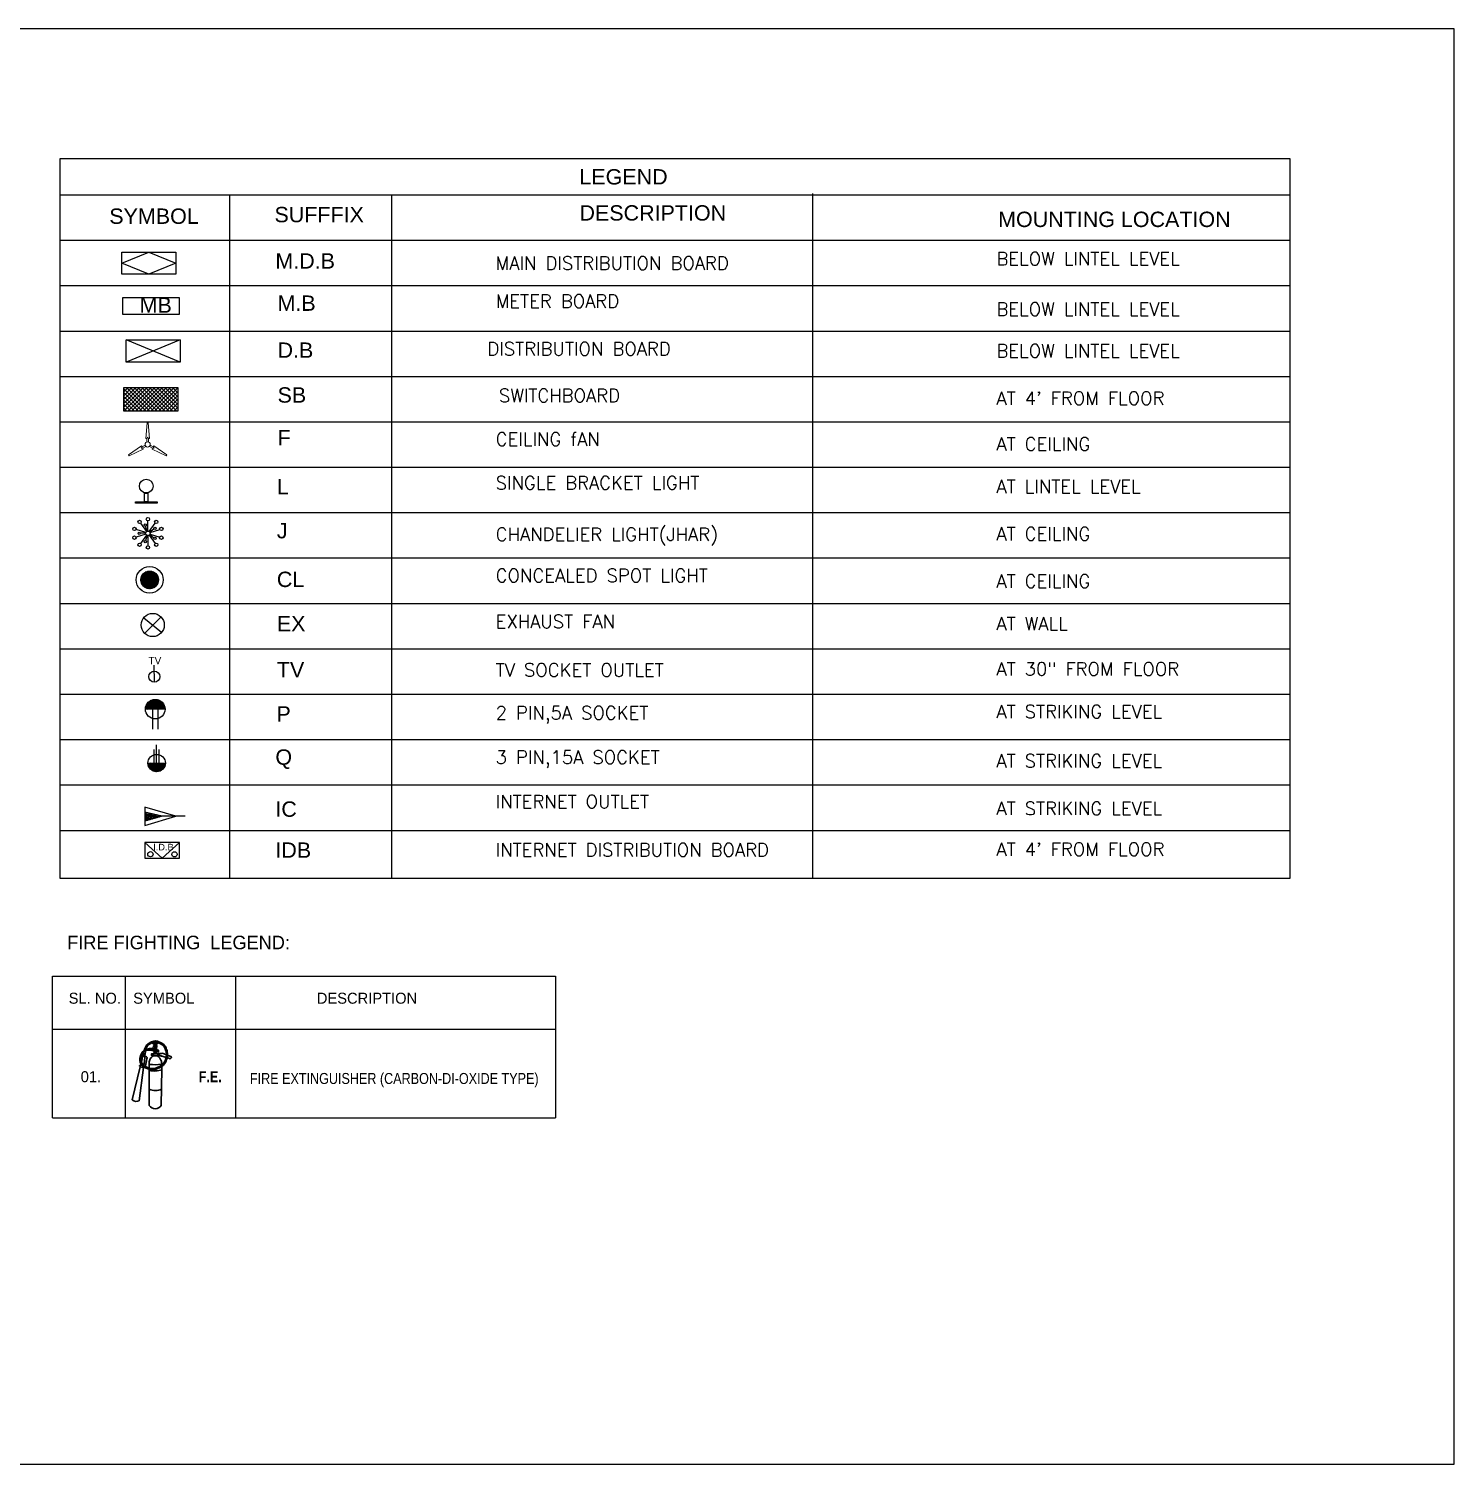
# Model space of a CAD drawing. Header units: inches. Extents: x 1052 to 8538, y 819 to 5894.
# Drawn here: x 5042 to 5673, y 3682 to 4317 of the extents above; entities that cross this region are included whole.
import ezdxf
from ezdxf.enums import TextEntityAlignment as Align

# ---------------------------------------------------------------- set-up
doc = ezdxf.new("R2010")
doc.units = ezdxf.units.IN
doc.header["$LTSCALE"] = 50
doc.header["$MEASUREMENT"] = 0
doc.linetypes.add('HIDDEN', pattern=[0.375, 0.25, -0.125])
for name, color, linetype, lineweight in [('ELEC', 5, 'Continuous', 13), ('FAN', 5, 'Continuous', 15), ('Fire Pipe', 1, 'Continuous', 30), ('line', 5, 'HIDDEN', 35)]:
    doc.layers.add(name, color=color, linetype=linetype, lineweight=lineweight)
for name, color, linetype in [('elec. lay-out.', 144, 'Continuous'), ('Grid', 7, 'Continuous'), ('text', 129, 'Continuous'), ('txt', 95, 'Continuous'), ('XREFCHILD', 134, 'Continuous')]:
    doc.layers.add(name, color=color, linetype=linetype)
doc.styles.add('Annotative', font='arial.ttf')
doc.styles.add('Arial narrow', font='ARIALN.TTF')
doc.styles.add('NOTE1', font='rom_____.pfb', dxfattribs={"height": 12})
doc.styles.add('ROMANS', font='romans.shx')
doc.styles.get("Standard").update_dxf_attribs({"font": 'arial.ttf'})

# ---------------------------------------------------------------- blocks, each defined once
blk = doc.blocks.new('BIG SPOT LIGHT')
at = {"layer": 'elec. lay-out.', "linetype": 'Continuous', "lineweight": 35, "ltscale": 2}
h = blk.add_hatch(dxfattribs=at)
h.set_pattern_fill('ANSI37', color=2, scale=196.85, style=0)
h.set_pattern_definition([(45, (415113.78, -81615.87), (-17.3992462, 17.3992462), []), (135, (415113.78, -81615.87), (-17.3992462, -17.3992462), [])])
h.paths.add_polyline_path([(236, -17, 1), (-236, -17, 1)])
at = {"layer": 'elec. lay-out.', "linetype": 'Continuous', "lineweight": 30}
blk.add_line((0, -206), (0, 172), dxfattribs=at)
at = {"layer": 'elec. lay-out.'}
for radius in [361, 236]:
    blk.add_circle((0, -17), radius, dxfattribs=at)
blk = doc.blocks.new('F56')
at = {"layer": 'FAN'}
for p, q in [((-2.3, 7.8), (-0.6, 27.7)), ((-0.6, 27.7), (0.6, 27.7)), ((0.6, 27.7), (2.3, 7.8)), ((-1, 7.8), (-2.3, 7.8)), ((-1, 7.8), (0, 9.5)), ((-1, 3.2), (-1, 7.8)), ((0, 9.5), (1, 7.8)), ((2.3, 7.8), (1, 7.8)), ((1, 7.8), (1, 3.2)), ((-24.3, -13.3), (-7.9, -1.9)), ((-23.6, -14.4), (-24.3, -13.3)), ((-5.6, -5.9), (-23.6, -14.4)), ((-8.2, -4.8), (-7.2, -3)), ((-6.3, -4.7), (-8.2, -4.8)), ((-7.9, -1.9), (-7.2, -3)), ((-7.2, -3), (-3.2, -0.7)), ((-2.2, -2.4), (-6.3, -4.7)), ((-6.3, -4.7), (-5.6, -5.9)), ((6.3, -4.7), (2.2, -2.4)), ((3.2, -0.7), (7.2, -3)), ((5.6, -5.9), (6.3, -4.7)), ((23.6, -14.4), (5.6, -5.9)), ((8.2, -4.8), (6.3, -4.7)), ((7.2, -3), (7.9, -1.9)), ((7.2, -3), (8.2, -4.8)), ((7.9, -1.9), (24.3, -13.3)), ((24.3, -13.3), (23.6, -14.4))]:
    blk.add_line(p, q, dxfattribs=at)
for start, end in [(0, 180), (180, 0)]:
    blk.add_arc((0, 0), 3.31, start, end, dxfattribs=at)
blk = doc.blocks.new('ff-02')
at = {"layer": 'Fire Pipe', "color": 6, "ltscale": 15}
for p, q in [((280067.45, -264814.85), (280067.95, -264814.85)), ((280069.52, -264814.85), (280069.1, -264814.85)), ((280058.35, -264839.97), (280061.92, -264825.33)), ((280063.35, -264825.57), (280061.48, -264840.32)), ((280061.92, -264825.33), (280062.58, -264825.52)), ((280062.58, -264825.52), (280063, -264825.53)), ((280063, -264825.53), (280063.35, -264825.57)), ((280063.35, -264825.57), (280063.35, -264825.57))]:
    blk.add_line(p, q, dxfattribs=at)
for points in [[(280063.51, -264818.51), (280063.96, -264817.13, -0.148563), (280065.29, -264815.24, -0.079751), (280067.39, -264814.08, -0.154771), (280069.51, -264814, -0.091101), (280071.96, -264815.19, -0.120029), (280073.16, -264816.63, -0.062635), (280073.87, -264818.65, -0.100784), (280073.89, -264820.87, -0.06679), (280073.04, -264823.37, -0.146213), (280070.96, -264825.41, -0.024846), (280068.6, -264826.42, -0.194128), (280064.19, -264825.76, -0.06634), (280062.3, -264824.13, -0.151296), (280061.74, -264822.21, -0.129873), (280062.33, -264819.63, -0.249306), (280065.05, -264817.49, -0.021054), (280065.91, -264817.34, -0.021054)], [(280064.33, -264817.7, -0.17989), (280065.6, -264815.63, -0.079751), (280067.56, -264814.55, -0.154771), (280069.37, -264814.49, -0.091101), (280071.66, -264815.6, -0.120029), (280072.72, -264816.85, -0.062635), (280073.38, -264818.75, -0.100784), (280073.4, -264820.77, -0.06648), (280072.6, -264823.14, -0.145153), (280070.73, -264824.97, -0.024465), (280068.45, -264825.94, -0.192184), (280064.46, -264825.33, -0.06499), (280062.69, -264823.82, -0.149281), (280062.24, -264822.21, -0.096876), (280062.69, -264819.85, -0.17109), (280063.41, -264819.04, -0.267949)], [(280063.98, -264818.66), (280064.07, -264818.38, -0.267949), (280065.15, -264817.98, -0.0196), (280065.91, -264817.84, -0.0196)], [(280065.91, -264842.42), (280065.91, -264823.07, -0.158709), (280066.62, -264821.38, -0.053152), (280067.73, -264820.41, -0.058357), (280069.34, -264820.43, -0.126008), (280070.78, -264821.83, -0.152765), (280071.38, -264823.86), (280071.48, -264826.22), (280071.2, -264842.46)]]:
    blk.add_lwpolyline(points, format="xyb", dxfattribs=at)
for points in [[(280065.91, -264817.26), (280066.81, -264817.26), (280066.81, -264817.98), (280065.91, -264817.98)], [(280066.96, -264817.19), (280067.59, -264817.19), (280067.59, -264817.78), (280066.96, -264817.78)], [(280067.1, -264817.78), (280067.45, -264817.78), (280067.45, -264818.11), (280067.1, -264818.11)], [(280067.15, -264817.05), (280067.49, -264817.05), (280067.47, -264817.19), (280067.15, -264817.19)], [(280067.59, -264817.3), (280067.91, -264817.3), (280067.91, -264817.72), (280067.59, -264817.72)], [(280069.24, -264816.6), (280067.79, -264816.6), (280067.79, -264815.96), (280069.24, -264815.96)], [(280069.12, -264817.21), (280067.91, -264817.21), (280067.91, -264817.93), (280069.12, -264817.93)], [(280067.91, -264817.93), (280069.07, -264817.93), (280069.07, -264818.57), (280067.91, -264818.57)], [(280067.95, -264814.65), (280069.1, -264814.65), (280069.1, -264815.49), (280067.95, -264815.49)], [(280068.02, -264816.92), (280069.12, -264816.92), (280069.12, -264817.21), (280068.02, -264817.21)], [(280069.02, -264816.92), (280068.1, -264816.92), (280068.1, -264816.6), (280069.02, -264816.6)], [(280068.74, -264815.49), (280068.38, -264815.49), (280068.38, -264815.96), (280068.74, -264815.96)], [(280069.08, -264817.74), (280069.51, -264817.74), (280069.51, -264818.67), (280069.08, -264818.67)], [(280067.74, -264819.6), (280066.82, -264819.6), (280066.82, -264820.26), (280067.74, -264820.26)]]:
    blk.add_lwpolyline(points, close=True, dxfattribs=at)
for points in [[(280069.51, -264818.1), (280069.66, -264818.03), (280069.76, -264817.9), (280069.9, -264817.9), (280069.9, -264818.62), (280069.76, -264818.62), (280069.71, -264818.53), (280069.67, -264818.51), (280069.51, -264818.51)], [(280062.22, -264824.51), (280062.72, -264821.83), (280062.97, -264820.39), (280063.53, -264820.58), (280064.16, -264820.54), (280063.97, -264821.18), (280063.59, -264823.93), (280063.37, -264825.25)], [(280063.33, -264820.14), (280063.19, -264820.02), (280063.34, -264819.43)], [(280063.25, -264820.48), (280063.33, -264820.14), (280063.62, -264820.26), (280063.85, -264820.25), (280063.71, -264820.56)], [(280063.33, -264819.43), (280064.02, -264819.6), (280063.85, -264820.25)], [(280063.34, -264819.43), (280063.5, -264818.54), (280064.28, -264818.65), (280064.02, -264819.6)], [(280064.13, -264820.63), (280064.64, -264820.89), (280064.83, -264821.07), (280064.89, -264821.21), (280064.89, -264821.36), (280064.83, -264821.74), (280064.5, -264823.41), (280064.4, -264824.12), (280064.34, -264824.53), (280064.25, -264824.69), (280064.11, -264824.86), (280063.96, -264825), (280063.82, -264825.09), (280063.6, -264825.27), (280063.44, -264825.42), (280063.35, -264825.49), (280063.34, -264825.57)], [(280067.73, -264820.41), (280067.74, -264819.6), (280069.84, -264819.59), (280069.86, -264820.27), (280069.41, -264820.26), (280069.34, -264820.43)], [(280067.74, -264819.6), (280067.75, -264819.31), (280067.93, -264819.18), (280068.05, -264819.11), (280068.05, -264818.57), (280069, -264818.57), (280069, -264819.06), (280069.26, -264819.24), (280069.39, -264819.31), (280069.39, -264819.59)], [(280068.05, -264819.11), (280068.52, -264819.14), (280069, -264819.06)], [(280069.84, -264819.59), (280069.89, -264819.35), (280071.4, -264819.45), (280071.6, -264819.51)], [(280071.3, -264820.4), (280070.18, -264820.48), (280069.86, -264820.47), (280069.86, -264820.27)], [(280071.6, -264819.51), (280071.67, -264819.28), (280075.72, -264820.88), (280075.61, -264821.32), (280075.35, -264821.66), (280075.06, -264821.82), (280073.82, -264821.18), (280073.12, -264821.03), (280072.89, -264820.98), (280071.62, -264820.55), (280071.22, -264820.66)], [(280071.22, -264820.66), (280071.3, -264820.4)], [(280061.54, -264825.05), (280061.59, -264824.74), (280062.16, -264824.74)], [(280061.92, -264825.33), (280061.88, -264825.18), (280061.91, -264824.97), (280062, -264824.74), (280062.22, -264824.51), (280062.51, -264824.52), (280062.84, -264824.63), (280063.04, -264824.9), (280063.27, -264825.05), (280063.37, -264825.2), (280063.37, -264825.3), (280063.35, -264825.57)]]:
    blk.add_lwpolyline(points, dxfattribs=at)
for centre, radius in [((280067.35, -264814.85), 0.0998), ((280069.62, -264814.85), 0.0998), ((280070.28, -264819.96), 0.221), ((280070.28, -264819.96), 0.183), ((280070.28, -264819.96), 0.139)]:
    blk.add_circle(centre, radius, dxfattribs=at)
for centre, radius, start, end in [((280066.5, -264817.62), 0.471, 16.40398, 50.04833), ((280066.5, -264817.62), 0.471, 309.95167, 343.59602), ((280068.57, -264800.93), 23.43, 263.47164, 276.91976), ((280068.11, -264816.41), 10.75, 258.16305, 288.2159), ((280068.59, -264829.01), 6.8, 246.74721, 293.69146), ((280060.21, -264837.47), 3.12, 233.33907, 293.98164), ((280068.56, -264840.6), 3.22, 214.38289, 324.88126)]:
    blk.add_arc(centre, radius, start, end, dxfattribs=at)

msp = doc.modelspace()

# ---------------------------------------------------------------- linework, layer by layer
for p, q in [((5672.57, 4317.48), (4621.22, 4317.48)), ((5672.57, 3682.35), (5672.57, 4317.48)), ((5083.85, 4158.57), (5083.85, 4148.48)), ((5108.06, 4158.57), (5083.85, 4158.57)), ((5108.06, 4148.48), (5108.06, 4158.57)), ((5083.85, 4148.48), (5108.06, 4148.48)), ((5102.28, 4016.43), (5093.6, 4016.43)), ((5096.75, 4016.43), (5096.75, 4007.6)), ((5099.14, 4016.43), (5099.14, 4007.6)), ((5097.51, 3992.59), (5097.51, 3998.6)), ((5098.57, 3992.59), (5098.57, 4000.68)), ((5099.64, 3992.59), (5099.64, 3998.6)), ((5094.73, 3992.59), (5102.42, 3992.59)), ((5101.03, 3950.53), (5093.32, 3957.5)), ((5093.32, 3957.5), (5093.32, 3950.53)), ((5108.74, 3957.5), (5093.32, 3957.5)), ((5101.03, 3950.53), (5108.74, 3957.5)), ((5108.74, 3950.53), (5108.74, 3957.5)), ((5093.32, 3950.53), (5108.74, 3950.53)), ((5052.49, 3898.24), (5275.07, 3898.24)), ((5052.49, 3835.67), (5052.49, 3898.24)), ((5084.69, 3898.24), (5084.69, 3835.67)), ((5133.38, 3898.24), (5133.38, 3835.67)), ((5275.07, 3898.24), (5275.07, 3835.67)), ((5052.49, 3874.8), (5275.07, 3874.8)), ((5052.49, 3835.67), (5275.07, 3835.67)), ((4621.22, 3682.35), (5672.57, 3682.35))]:
    msp.add_line(p, q)
at = {"lineweight": -2}
for p, q in [((5055.76, 4244.05), (5599.93, 4244.05)), ((5130.73, 4244.05), (5130.73, 3962.82)), ((5202.39, 4244.05), (5202.39, 3962.82)), ((5388.63, 4244.6), (5388.63, 3962.82)), ((5055.76, 4223.93), (5599.93, 4223.93)), ((5083.16, 4213.73), (5095.09, 4218.64)), ((5095.09, 4218.64), (5107.02, 4213.73)), ((5095.09, 4208.82), (5083.16, 4213.73)), ((5107.02, 4213.73), (5095.09, 4208.82)), ((5055.76, 4203.82), (5599.93, 4203.82)), ((5055.76, 4183.73), (5599.93, 4183.73)), ((5109.01, 4169.99), (5085.15, 4179.81)), ((5109.01, 4179.81), (5085.15, 4169.99)), ((5055.76, 4163.65), (5599.93, 4163.65)), ((5055.76, 4143.57), (5599.93, 4143.57)), ((5055.76, 4123.49), (5599.93, 4123.49)), ((5055.76, 4103.4), (5599.93, 4103.4)), ((5055.76, 4083.32), (5599.93, 4083.32)), ((5055.76, 4063.24), (5599.93, 4063.24)), ((5100.73, 4050.38), (5092.93, 4056.73)), ((5100.42, 4057.19), (5093.08, 4049.76)), ((5096.1, 4053.64), (5096.1, 4053.64)), ((5055.76, 4043.16), (5599.93, 4043.16)), ((5097.55, 4028.34), (5097.53, 4035.86)), ((5055.76, 4023.07), (5599.93, 4023.07)), ((5055.76, 4002.99), (5599.93, 4002.99)), ((5055.76, 3982.91), (5599.93, 3982.91)), ((5055.76, 3962.82), (5599.93, 3962.82)), ((5130.73, 3962.82), (5130.73, 3941.64)), ((5202.39, 3962.82), (5202.39, 3941.64)), ((5388.63, 3962.82), (5388.63, 3941.64))]:
    msp.add_line(p, q, dxfattribs=at)
at = {"color": 40}
for p, q in [((5084.1, 4158.57), (5083.85, 4158.32)), ((5085.8, 4158.57), (5083.85, 4156.63)), ((5087.5, 4158.57), (5083.85, 4154.93)), ((5089.19, 4158.57), (5083.85, 4153.23)), ((5090.89, 4158.57), (5083.85, 4151.53)), ((5092.59, 4158.57), (5083.85, 4149.83)), ((5083.85, 4158.36), (5093.73, 4148.48)), ((5083.85, 4156.66), (5092.03, 4148.48)), ((5083.85, 4154.96), (5090.33, 4148.48)), ((5094.29, 4158.57), (5084.2, 4148.48)), ((5085.34, 4158.57), (5095.43, 4148.48)), ((5095.99, 4158.57), (5085.9, 4148.48)), ((5087.04, 4158.57), (5097.13, 4148.48)), ((5097.68, 4158.57), (5087.6, 4148.48)), ((5088.74, 4158.57), (5098.82, 4148.48)), ((5099.38, 4158.57), (5089.3, 4148.48)), ((5090.44, 4158.57), (5100.52, 4148.48)), ((5101.08, 4158.57), (5091, 4148.48)), ((5092.14, 4158.57), (5102.22, 4148.48)), ((5102.78, 4158.57), (5092.69, 4148.48)), ((5093.83, 4158.57), (5103.92, 4148.48)), ((5104.48, 4158.57), (5094.39, 4148.48)), ((5095.53, 4158.57), (5105.62, 4148.48)), ((5106.17, 4158.57), (5096.09, 4148.48)), ((5097.23, 4158.57), (5107.31, 4148.48)), ((5107.87, 4158.57), (5097.79, 4148.48)), ((5098.93, 4158.57), (5108.06, 4149.44)), ((5108.06, 4157.06), (5099.49, 4148.48)), ((5100.63, 4158.57), (5108.06, 4151.14)), ((5108.06, 4155.36), (5101.18, 4148.48)), ((5102.32, 4158.57), (5108.06, 4152.84)), ((5104.02, 4158.57), (5108.06, 4154.53)), ((5105.72, 4158.57), (5108.06, 4156.23)), ((5107.42, 4158.57), (5108.06, 4157.93)), ((5083.85, 4153.27), (5088.64, 4148.48)), ((5083.85, 4151.57), (5086.94, 4148.48)), ((5083.85, 4149.87), (5085.24, 4148.48)), ((5108.06, 4153.66), (5102.88, 4148.48)), ((5108.06, 4151.96), (5104.58, 4148.48)), ((5108.06, 4150.26), (5106.28, 4148.48)), ((5108.06, 4148.57), (5107.97, 4148.48)), ((5093.62, 4016.43), (5097.96, 4020.77)), ((5093.68, 4017.22), (5097.15, 4020.7)), ((5094.35, 4016.43), (5098.63, 4020.72)), ((5095.08, 4016.43), (5099.23, 4020.58)), ((5096.45, 4020.5), (5100.52, 4016.43)), ((5097.01, 4020.67), (5101.25, 4016.43)), ((5097.65, 4020.76), (5101.98, 4016.43)), ((5098.4, 4020.75), (5102.26, 4016.88)), ((5099.33, 4020.54), (5102.06, 4017.82)), ((5093.62, 4016.76), (5093.94, 4016.43)), ((5093.71, 4017.39), (5094.68, 4016.43)), ((5093.88, 4017.96), (5095.41, 4016.43)), ((5094.03, 4018.3), (5096.07, 4020.35)), ((5094.11, 4018.46), (5096.14, 4016.43)), ((5094.38, 4018.91), (5096.87, 4016.43)), ((5094.71, 4019.32), (5097.6, 4016.43)), ((5095.07, 4019.69), (5098.33, 4016.43)), ((5095.48, 4020.01), (5099.06, 4016.43)), ((5095.81, 4016.43), (5099.75, 4020.37)), ((5095.94, 4020.28), (5099.79, 4016.43)), ((5096.54, 4016.43), (5100.23, 4020.12)), ((5097.27, 4016.43), (5100.66, 4019.82)), ((5098, 4016.43), (5101.04, 4019.47)), ((5098.73, 4016.43), (5101.38, 4019.08)), ((5099.46, 4016.43), (5101.68, 4018.64)), ((5100.19, 4016.43), (5101.92, 4018.16)), ((5100.93, 4016.43), (5102.12, 4017.62)), ((5101.66, 4016.43), (5102.24, 4017.02)), ((5098.17, 3988.76), (5094.75, 3992.18)), ((5095.28, 3992.59), (5094.76, 3992.06)), ((5095.93, 3992.59), (5094.88, 3991.53)), ((5097.34, 3988.94), (5094.93, 3991.35)), ((5098.83, 3988.75), (5094.99, 3992.59)), ((5096.58, 3992.59), (5095.05, 3991.05)), ((5097.23, 3992.59), (5095.27, 3990.62)), ((5097.88, 3992.59), (5095.53, 3990.24)), ((5099.4, 3988.83), (5095.64, 3992.59)), ((5098.52, 3992.59), (5095.83, 3989.89)), ((5099.17, 3992.59), (5096.17, 3989.58)), ((5099.9, 3988.97), (5096.29, 3992.59)), ((5099.82, 3992.59), (5096.55, 3989.32)), ((5100.35, 3989.17), (5096.94, 3992.59)), ((5100.47, 3992.59), (5096.97, 3989.09)), ((5101.12, 3992.59), (5097.44, 3988.91)), ((5100.76, 3989.42), (5097.58, 3992.59)), ((5101.76, 3992.59), (5097.96, 3988.79)), ((5101.12, 3989.7), (5098.23, 3992.59)), ((5102.41, 3992.59), (5098.56, 3988.74)), ((5101.44, 3990.02), (5098.88, 3992.59)), ((5102.36, 3991.89), (5099.28, 3988.8)), ((5101.73, 3990.38), (5099.53, 3992.59)), ((5101.98, 3990.79), (5100.18, 3992.59)), ((5102.05, 3990.93), (5100.24, 3989.12)), ((5102.18, 3991.23), (5100.82, 3992.59)), ((5102.33, 3991.73), (5101.47, 3992.59)), ((5102.41, 3992.29), (5102.12, 3992.59)), ((5093.39, 3950.53), (5093.42, 3950.56))]:
    msp.add_line(p, q, dxfattribs=at)
at = {"lineweight": -2}
for points in [[(5083.16, 4218.64), (5107.02, 4218.64), (5107.02, 4208.82), (5083.16, 4208.82)], [(5083.62, 4198.6), (5108.55, 4198.6), (5108.55, 4191.02), (5083.62, 4191.02)], [(5109.01, 4169.99), (5085.15, 4169.99), (5085.15, 4179.81), (5109.01, 4179.81)], [(5094.64, 4108.2), (5093.27, 4108.2), (5093.27, 4111.94), (5094.64, 4111.94)], [(5094.64, 4108.2), (5093.27, 4108.2), (5093.27, 4111.94), (5094.64, 4111.94)], [(5098.73, 4107.61), (5089.15, 4107.56), (5089.15, 4108.17), (5098.73, 4108.22)], [(5098.73, 4107.61), (5089.15, 4107.56), (5089.15, 4108.17), (5098.73, 4108.22)]]:
    msp.add_lwpolyline(points, close=True, dxfattribs=at)
for centre, radius in [((5093.97, 4115.12), 3), ((5093.97, 4115.12), 3), ((5096.83, 4053.67), 5.13), ((5097.55, 4030.82), 2.49)]:
    msp.add_circle(centre, radius, dxfattribs=at)
for centre, radius in [((5097.94, 4016.43), 4.34), ((5098.57, 3992.59), 3.85)]:
    msp.add_circle(centre, radius)
at = {"layer": 'elec. lay-out.', "color": 40}
for p, q in [((5091.45, 4098.7), (5094.11, 4095.04)), ((5094.38, 4095.18), (5093.66, 4097.41)), ((5094.69, 4095.23), (5094.69, 4099.76)), ((5095.28, 4095.04), (5097.94, 4098.7)), ((5093.75, 4094.54), (5089.44, 4095.94)), ((5093.75, 4093.93), (5089.44, 4092.53)), ((5093.7, 4094.23), (5091.35, 4094.23)), ((5094.11, 4093.43), (5091.45, 4089.77)), ((5094.38, 4093.29), (5093.66, 4091.06)), ((5094.69, 4093.24), (5094.69, 4088.71)), ((5095.28, 4093.43), (5097.94, 4089.77)), ((5095.5, 4094.82), (5097.39, 4096.2)), ((5095.5, 4093.65), (5097.39, 4092.27)), ((5095.64, 4094.54), (5099.94, 4095.94)), ((5095.64, 4093.93), (5099.94, 4092.53))]:
    msp.add_line(p, q, dxfattribs=at)
at = {"layer": 'elec. lay-out.'}
for centre, radius in [((5088.73, 4096.17), 0.746), ((5091.01, 4099.3), 0.746), ((5093.5, 4097.9), 0.512), ((5094.69, 4100.5), 0.746), ((5097.81, 4096.5), 0.512), ((5098.38, 4099.3), 0.746), ((5100.65, 4096.17), 0.746), ((5088.73, 4092.3), 0.746), ((5090.84, 4094.23), 0.512), ((5093.5, 4090.57), 0.512), ((5094.69, 4094.23), 0.995), ((5097.81, 4091.97), 0.512), ((5100.65, 4092.3), 0.746), ((5091.01, 4089.17), 0.746), ((5094.69, 4087.97), 0.746), ((5098.38, 4089.17), 0.746), ((5095.8, 3952.27), 1.16), ((5106.45, 3952.2), 1.16)]:
    msp.add_circle(centre, radius, dxfattribs=at)
at = {"layer": 'Grid', "lineweight": -2}
msp.add_lwpolyline([(5055.76, 4259.87), (5055.76, 3941.64), (5599.93, 3941.64), (5599.93, 4259.87)], close=True, dxfattribs=at)
at = {"layer": 'line', "lineweight": -2}
for p, q in [((5093.4, 3970.33), (5094.51, 3970.65)), ((5093.4, 3970.33), (5099.8, 3968.77)), ((5093.4, 3969.79), (5095.87, 3970.32)), ((5093.4, 3969.03), (5096.76, 3970.11)), ((5093.4, 3968.54), (5097.85, 3969.85)), ((5093.4, 3969.79), (5098.76, 3968.47)), ((5093.4, 3968.1), (5098.8, 3969.62)), ((5093.4, 3967.39), (5099.89, 3969.35)), ((5093.4, 3969.03), (5097.89, 3968.22)), ((5093.4, 3968.54), (5096.88, 3967.93)), ((5093.4, 3968.1), (5095.86, 3967.64)), ((5093.4, 3967.39), (5094.63, 3967.29))]:
    msp.add_line(p, q, dxfattribs=at)
at = {"layer": 'XREFCHILD', "lineweight": -2}
for p, q in [((5093.4, 3973.13), (5093.4, 3964.93)), ((5107.06, 3969.1), (5093.4, 3973.13)), ((5100.95, 3969.1), (5093.4, 3970.92)), ((5093.4, 3964.93), (5107.06, 3969.1)), ((5100.95, 3969.1), (5093.4, 3966.94)), ((5111.17, 3969.06), (5100.95, 3969.1))]:
    msp.add_line(p, q, dxfattribs=at)

# ---------------------------------------------------------------- block references
at = {"layer": 'ELEC', "xscale": 0.3470865917008209, "yscale": 0.347086612030203, "zscale": 0.3470866190388754}
msp.add_blockref('F56', (5094.59, 4133.54), dxfattribs=at)
at = {"layer": 'elec. lay-out.', "color": 7, "xscale": 0.01644672849872194, "yscale": 0.01644672849872194, "zscale": 0.01644672849872194, "rotation": 270}
msp.add_blockref('BIG SPOT LIGHT', (5095.75, 4073.65), dxfattribs=at)
at = {"layer": 'Fire Pipe', "color": 1}
msp.add_blockref('ff-02', (-274970.58, 268683.5), dxfattribs=at)

# ---------------------------------------------------------------- texts
at = {"lineweight": -2, "insert": (5091.04, 4198.6), "char_height": 6.796, "attachment_point": 1, "style": 'Annotative'}
msp.add_mtext_dynamic_manual_height_columns('MB', width=6.7964, gutter_width=33.98, heights=[6.8], dxfattribs=at)
at = {"lineweight": -2, "insert": (5092.5, 4039.49), "char_height": 7.6183, "attachment_point": 1, "rotation": 0.13851, "style": 'Annotative'}
msp.add_mtext_dynamic_manual_height_columns('{\\H0.41667x;  TV}', width=9.9402, gutter_width=38.09, heights=[0], dxfattribs=at)
at = {"layer": 'elec. lay-out.', "insert": (5097.05, 3956.87), "char_height": 2.913, "width": 10.357, "attachment_point": 1}
msp.add_mtext('I.D.B', dxfattribs=at)
at = {"layer": 'text', "style": 'ROMANS'}
for s, p in [('BELOW LINTEL LEVEL', (5470.04, 4215.72)), ('MAIN DISTRIBUTION BOARD', (5248.54, 4213.78)), ('METER BOARD', (5248.58, 4196.97)), ('BELOW LINTEL LEVEL', (5470.04, 4193.37)), ('   DISTRIBUTION BOARD', (5231.82, 4175.89)), ('BELOW LINTEL LEVEL', (5470.04, 4174.94)), ('SWITCHBOARD', (5249.97, 4155.19)), ("AT 4' FROM FLOOR", (5470.04, 4153.98)), ('CEILING fAN', (5248.54, 4135.89)), ('AT CEILING', (5470.04, 4133.75)), ('SINGLE BRACKET LIGHT', (5248.54, 4116.59)), ('AT LINTEL LEVEL', (5470.04, 4114.96)), ('CHANDELIER LIGHT(JHAR)', (5248.54, 4093.78)), ('AT CEILING', (5470.04, 4094)), ('CONCEALED SPOT LIGHT', (5248.54, 4075.53)), ('AT CEILING', (5470.04, 4073.04)), ('EXHAUST FAN', (5248.54, 4055.18)), ('AT WALL', (5470.04, 4054.25)), ('TV SOCKET OUTLET', (5248.54, 4033.78)), ('AT 30" FROM FLOOR', (5470.04, 4034.22)), ('2 PIN,5A SOCKET', (5248.54, 4014.83)), ('AT STRIKING LEVEL', (5470.04, 4015.35)), ('3 PIN,15A SOCKET ', (5248.54, 3995.18)), ('AT STRIKING LEVEL', (5470.04, 3993.58)), ('INTERNET OUTLET', (5248.54, 3975.53)), ('AT STRIKING LEVEL', (5470.04, 3972.53)), ('INTERNET DISTRIBUTION BOARD', (5248.54, 3954.17)), ("AT 4' FROM FLOOR", (5470.04, 3954.45))]:
    msp.add_text(s, height=5.839, dxfattribs=at).set_placement(p, align=Align.MIDDLE_LEFT)
at = {"layer": 'text', "lineweight": -2, "attachment_point": 1}
for s, width, insert, char_height in [('LEGEND', 8.4765, (5285.57, 4255.36), 6.796), ('SYMBOL', 8.4765, (5077.62, 4237.94), 6.796), ('SUFFFIX', 8.4765, (5150.69, 4238.65), 6.796), ('DESCRIPTION', 8.4765, (5285.6, 4239.39), 6.7964), ('MOUNTING LOCATION', 108.3468, (5470.79, 4236.54), 6.7964), ('M.D.B', 5.1978, (5151.09, 4218.14), 6.796), ('M.B', 5.1978, (5152.05, 4199.46), 6.796), ('D.B', 5.1978, (5152.05, 4178.67), 6.796), ('SB', 5.1978, (5152.05, 4158.84), 6.796), ('F', 5.1978, (5152.05, 4139.98), 6.8), ('L', 5.1978, (5151.74, 4118.22), 6.8), ('J', 5.1978, (5151.74, 4098.81), 6.8), ('CL', 5.1978, (5151.74, 4077.27), 6.796), ('EX', 5.1978, (5151.74, 4057.67), 6.796), ('TV', 5.1978, (5151.74, 4037.29), 6.796), ('P', 5.1978, (5151.57, 4017.73), 6.8), ('Q', 5.1978, (5151.09, 3998.63), 6.8), ('IC', 5.1978, (5151.09, 3975.61), 6.796), ('IDB', 5.1978, (5151.09, 3957.48), 6.796)]:
    msp.add_mtext_dynamic_manual_height_columns(s, width=width, gutter_width=33.98, heights=[0], dxfattribs=dict(at, insert=insert, char_height=char_height))
at = {"layer": 'txt', "color": 5, "linetype": 'Continuous', "attachment_point": 1}
for s, insert, char_height, width, style in [('{\\C256;FIRE FIGHTING  LEGEND:}', (5059, 3916.2), 6, 240.0315, 'NOTE1'), ('SL. NO.   SYMBOL                              DESCRIPTION', (5059.66, 3890.98), 4.8587, 240.0315, 'NOTE1'), ('01.', (5064.98, 3856.26), 4.859, 240.0315, 'NOTE1'), ('{\\fArial Narrow|b1|i0|c0|p34;F.E. }', (5117.17, 3856.26), 4.8587, 240.0315, 'NOTE1'), ('FIRE EXTINGUISHER (CARBON-DI-OXIDE TYPE) ', (5139.83, 3855.47), 4.8587, 216.2955, 'Arial narrow')]:
    msp.add_mtext(s, dxfattribs=dict(at, insert=insert, char_height=char_height, width=width, style=style))

doc.saveas('drawing.dxf')
